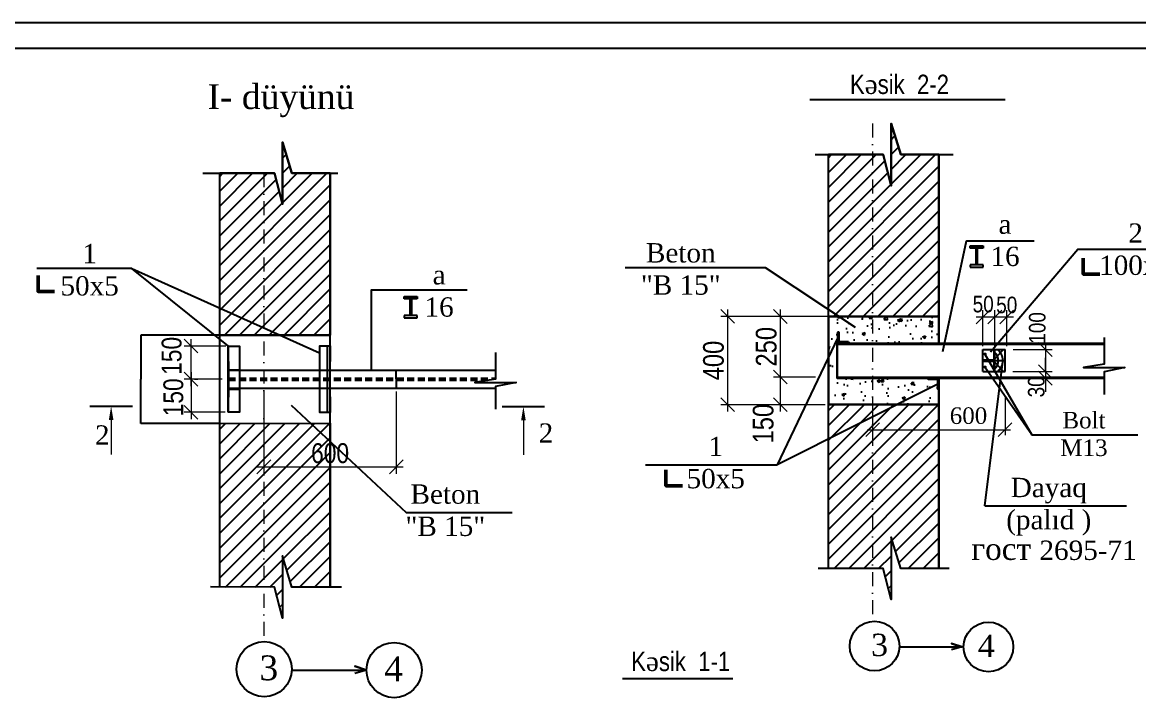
# Model space of a CAD drawing. Header units: millimetres. Extents: x -149347 to 251215, y -2929184 to -2541447.
# Drawn here: x 211590 to 231821, y -2593179 to -2580942 of the extents above; entities that cross this region are included whole.
import ezdxf

# ---------------------------------------------------------------- set-up
doc = ezdxf.new("R2010")
doc.units = ezdxf.units.MM
for name, pattern in [('DASHDOT', [25.4, 12.7, -6.35, 0, -6.35]), ('DASHEDX2', [38.1, 25.4, -12.7]), ('осевая', [50.8, 31.75, -6.35, 6.35, -6.35])]:
    doc.linetypes.add(name, pattern=pattern)
doc.layers.add('оси', color=65, linetype='осевая', lineweight=9)
doc.styles.add('RomanS', font='times.ttf', dxfattribs={"height": 300})
doc.styles.get("Standard").update_dxf_attribs({"font": 'times.ttf'})
doc.styles.add('style1', font='A3TI(LA).TTF', dxfattribs={"height": 400})
doc.styles.add('style6', font='ARIALN.TTF', dxfattribs={"height": 300})
doc.styles.add('Times New Roman', font='times.ttf')
doc.dimstyles.new('DIM_100', dxfattribs={"dimscale": 100, "dimtxt": 250, "dimasz": 2.5, "dimexe": 1.25, "dimexo": 0.625, "dimtad": 1, "dimdec": 0, "dimtxsty": 'style1', "dimblk": 'OBLIQUE', "dimcen": 2.5, "dimdle": 1.25, "dimclrd": 251, "dimclre": 251, "dimaunit": 1, "dimadec": 3, "dimazin": 0, "dimtfac": 1, "dimtdec": 0, "dimtmove": 1, "dimatfit": 3, "dimfxl": 1.25, "dimlwd": 5, "dimlwe": 5, "dimarcsym": 0})
doc.dimstyles.new('ISO-100', dxfattribs={"dimtxt": 300, "dimasz": 250, "dimexe": 100, "dimexo": 500, "dimgap": 100, "dimtad": 1, "dimdec": 0, "dimtxsty": 'Standard', "dimblk": 'OBLIQUE', "dimcen": 200, "dimdle": 100, "dimclrd": 250, "dimclre": 250, "dimclrt": 256, "dimadec": 0, "dimazin": 0, "dimtfac": 1, "dimtdec": 0, "dimtmove": 1, "dimatfit": 3, "dimldrblk": 'ARCHTICK', "dimfxl": 1.25, "dimlwd": 5, "dimlwe": 5, "dimarcsym": 0})
doc.dimstyles.get("Standard").update_dxf_attribs({"dimtxt": 0.18, "dimasz": 0.18, "dimexe": 0.18, "dimexo": 0.0625, "dimgap": 0.09, "dimtad": 0, "dimtih": 1, "dimtoh": 1, "dimdec": 4, "dimzin": 0, "dimdsep": 46, "dimtxsty": 'Standard', "dimcen": 0.09, "dimadec": 0, "dimazin": 0, "dimtfac": 1, "dimtdec": 4, "dimtofl": 0, "dimtmove": 0, "dimatfit": 3, "dimfxl": 1, "dimtolj": 1, "dimtzin": 0, "dimarcsym": 0})
pattern_1 = [(45, (163165.08, -3387569.86), (-134.70384, 134.70384), [])]
pattern_2 = [(45, (152134.26, -3387907.32), (-134.70384, 134.70384), [])]

# ---------------------------------------------------------------- blocks, each defined once
blk = doc.blocks.new('mekteb')
at = {"color": 0, "lineweight": 25}
blk.add_line((99643, -1821466), (139843, -1821466), dxfattribs=at)
at = {"color": 0, "lineweight": 25, "ltscale": 15}
blk.add_line((139343, -1821966), (101643, -1821966), dxfattribs=at)
blk = doc.blocks.new('_Oblique')
at = {"color": 0, "linetype": 'ByBlock', "lineweight": -2}
blk.add_line((-0.5, -0.5), (0.5, 0.5), dxfattribs=at)
blk = doc.blocks.new('*D1098')
at = {"color": 251, "linetype": 'ByBlock', "lineweight": 5, "ltscale": 50, "transparency": 16777216}
blk.add_line((224371, -2586145), (224371, -2587996), dxfattribs=at)
at = {"color": 251, "lineweight": 5, "ltscale": 50, "transparency": 16777216}
for p, q in [((226137, -2586270), (224246, -2586270)), ((226137, -2587871), (224246, -2587871))]:
    blk.add_line(p, q, dxfattribs=at)
at = {"layer": 'Defpoints', "color": 0, "lineweight": 15, "ltscale": 50, "transparency": 16777216}
for p in [(226199, -2586270), (224371, -2587871), (226199, -2587871)]:
    blk.add_point(p, dxfattribs=at)
at = {"color": 251, "lineweight": 5, "ltscale": 50, "transparency": 16777216, "xscale": 250, "yscale": 250, "zscale": 250}
for p, rotation in [((224371, -2586270), 90), ((224371, -2587871), 270)]:
    blk.add_blockref('_Oblique', p, dxfattribs=dict(at, rotation=rotation))
at = {"color": 0, "lineweight": 15, "ltscale": 50, "transparency": 16777216, "insert": (224117, -2587070), "char_height": 300, "attachment_point": 5, "rotation": 90, "style": 'style6'}
blk.add_mtext('{\\H1.25x;400}', dxfattribs=at)
blk = doc.blocks.new('*D1099')
at = {"color": 250, "lineweight": 5, "transparency": 16777216}
for p, q in [((226999, -2587732), (226999, -2588424)), ((229399, -2587732), (229399, -2588424)), ((226899, -2588324), (229499, -2588324))]:
    blk.add_line(p, q, dxfattribs=at)
at = {"layer": 'Defpoints', "color": 0, "lineweight": 15, "transparency": 16777216}
for p in [(226999, -2587232), (229399, -2587232), (229399, -2588324)]:
    blk.add_point(p, dxfattribs=at)
at = {"color": 250, "lineweight": 5, "transparency": 16777216, "xscale": 250, "yscale": 250, "zscale": 250, "rotation": 180}
blk.add_blockref('_Oblique', (226999, -2588324), dxfattribs=at)
at = {"color": 250, "lineweight": 5, "transparency": 16777216, "xscale": 250, "yscale": 250, "zscale": 250}
blk.add_blockref('_Oblique', (229399, -2588324), dxfattribs=at)
at = {"transparency": 16777216, "insert": (228737, -2588071), "char_height": 300, "attachment_point": 5}
blk.add_mtext('600', dxfattribs=at)
blk = doc.blocks.new('_ArchTick')
at = {"color": 0, "linetype": 'ByBlock', "const_width": 0.15}
blk.add_lwpolyline([(-0.5, -0.5), (0.5, 0.5)], dxfattribs=at)
blk = doc.blocks.new('*D1100')
at = {"color": 251, "linetype": 'ByBlock', "lineweight": 5, "ltscale": 50, "transparency": 16777216}
blk.add_line((225327, -2587996), (225327, -2587245), dxfattribs=at)
at = {"color": 251, "lineweight": 5, "ltscale": 50, "transparency": 16777216}
for p, q in [((225757, -2587370), (225202, -2587370)), ((226137, -2587871), (225202, -2587871))]:
    blk.add_line(p, q, dxfattribs=at)
at = {"layer": 'Defpoints', "color": 0, "lineweight": 15, "ltscale": 50, "transparency": 16777216}
for p in [(225327, -2587370), (225820, -2587370), (226199, -2587871)]:
    blk.add_point(p, dxfattribs=at)
at = {"color": 251, "lineweight": 5, "ltscale": 50, "transparency": 16777216, "xscale": 250, "yscale": 250, "zscale": 250}
for p, rotation in [((225327, -2587370), 90), ((225327, -2587871), 270)]:
    blk.add_blockref('_Oblique', p, dxfattribs=dict(at, rotation=rotation))
at = {"color": 0, "lineweight": 15, "ltscale": 50, "transparency": 16777216, "insert": (225018, -2588214), "char_height": 300, "attachment_point": 5, "rotation": 90, "style": 'style6'}
blk.add_mtext('{\\H1.25x;150}', dxfattribs=at)
blk = doc.blocks.new('*D1101')
at = {"color": 251, "linetype": 'ByBlock', "lineweight": 5, "ltscale": 50, "transparency": 16777216}
blk.add_line((225327, -2587495), (225327, -2586146), dxfattribs=at)
at = {"color": 251, "lineweight": 5, "ltscale": 50, "transparency": 16777216}
for p, q in [((226326, -2586271), (225202, -2586271)), ((225965, -2587370), (225202, -2587370))]:
    blk.add_line(p, q, dxfattribs=at)
at = {"layer": 'Defpoints', "color": 0, "lineweight": 15, "ltscale": 50, "transparency": 16777216}
for p in [(225327, -2586271), (226388, -2586271), (226028, -2587370)]:
    blk.add_point(p, dxfattribs=at)
at = {"color": 251, "lineweight": 5, "ltscale": 50, "transparency": 16777216, "xscale": 250, "yscale": 250, "zscale": 250}
for p, rotation in [((225327, -2586271), 90), ((225327, -2587370), 270)]:
    blk.add_blockref('_Oblique', p, dxfattribs=dict(at, rotation=rotation))
at = {"color": 0, "lineweight": 15, "ltscale": 50, "transparency": 16777216, "insert": (225073, -2586820), "char_height": 300, "attachment_point": 5, "rotation": 90, "style": 'style6'}
blk.add_mtext('{\\H1.25x;250}', dxfattribs=at)
blk = doc.blocks.new('*D1087')
at = {"color": 251, "linetype": 'ByBlock', "lineweight": 5, "ltscale": 50, "transparency": 16777216}
for p, q in [((230131, -2587270), (230131, -2587020)), ((230131, -2587270), (230131, -2587390)), ((230131, -2587390), (230131, -2587640))]:
    blk.add_line(p, q, dxfattribs=at)
at = {"color": 251, "lineweight": 5, "ltscale": 50, "transparency": 16777216}
for p, q in [((229662, -2587270), (230256, -2587270)), ((229664, -2587390), (230256, -2587390))]:
    blk.add_line(p, q, dxfattribs=at)
at = {"layer": 'Defpoints', "color": 0, "lineweight": 15, "ltscale": 50, "transparency": 16777216}
for p in [(229599, -2587270), (229601, -2587390), (230131, -2587390)]:
    blk.add_point(p, dxfattribs=at)
at = {"color": 251, "lineweight": 5, "ltscale": 50, "transparency": 16777216, "xscale": 250, "yscale": 250, "zscale": 250}
for p, rotation in [((230131, -2587270), 270), ((230131, -2587390), 90)]:
    blk.add_blockref('_Oblique', p, dxfattribs=dict(at, rotation=rotation))
at = {"color": 0, "lineweight": 15, "ltscale": 50, "transparency": 16777216, "insert": (229966, -2587547), "char_height": 300, "attachment_point": 5, "rotation": 90, "style": 'style6'}
blk.add_mtext('30', dxfattribs=at)
blk = doc.blocks.new('*D1088')
at = {"color": 251, "linetype": 'ByBlock', "lineweight": 5, "ltscale": 50, "transparency": 16777216}
blk.add_line((230131, -2586746), (230131, -2587395), dxfattribs=at)
at = {"color": 251, "lineweight": 5, "ltscale": 50, "transparency": 16777216}
for p, q in [((229546, -2586871), (230256, -2586871)), ((229540, -2587270), (230256, -2587270))]:
    blk.add_line(p, q, dxfattribs=at)
at = {"layer": 'Defpoints', "color": 0, "lineweight": 15, "ltscale": 50, "transparency": 16777216}
for p in [(229483, -2586871), (229477, -2587270), (230131, -2587270)]:
    blk.add_point(p, dxfattribs=at)
at = {"color": 251, "lineweight": 5, "ltscale": 50, "transparency": 16777216, "xscale": 250, "yscale": 250, "zscale": 250}
for p, rotation in [((230131, -2586871), 90), ((230131, -2587270), 270)]:
    blk.add_blockref('_Oblique', p, dxfattribs=dict(at, rotation=rotation))
at = {"color": 0, "lineweight": 15, "ltscale": 50, "transparency": 16777216, "insert": (229984, -2586479), "char_height": 300, "attachment_point": 5, "rotation": 90, "style": 'style6'}
blk.add_mtext('100', dxfattribs=at)
blk = doc.blocks.new('*D1089')
at = {"color": 251, "lineweight": 5, "ltscale": 50, "transparency": 16777216}
for p, q in [((228999, -2586808), (228999, -2586155)), ((229215, -2586808), (229215, -2586155))]:
    blk.add_line(p, q, dxfattribs=at)
at = {"color": 251, "linetype": 'ByBlock', "lineweight": 5, "ltscale": 50, "transparency": 16777216}
blk.add_line((228874, -2586280), (229340, -2586280), dxfattribs=at)
at = {"layer": 'Defpoints', "color": 0, "lineweight": 15, "ltscale": 50, "transparency": 16777216}
for p in [(229215, -2586280), (228999, -2586871), (229215, -2586871)]:
    blk.add_point(p, dxfattribs=at)
at = {"color": 251, "lineweight": 5, "ltscale": 50, "transparency": 16777216, "xscale": 250, "yscale": 250, "zscale": 250, "rotation": 180}
blk.add_blockref('_Oblique', (228999, -2586280), dxfattribs=at)
at = {"color": 251, "lineweight": 5, "ltscale": 50, "transparency": 16777216, "xscale": 250, "yscale": 250, "zscale": 250}
blk.add_blockref('_Oblique', (229215, -2586280), dxfattribs=at)
at = {"color": 0, "lineweight": 15, "ltscale": 50, "transparency": 16777216, "insert": (229003, -2586049), "char_height": 300, "attachment_point": 5, "style": 'style6'}
blk.add_mtext('50', dxfattribs=at)
blk = doc.blocks.new('*D1090')
at = {"color": 251, "lineweight": 5, "ltscale": 50, "transparency": 16777216}
for p, q in [((229215, -2586808), (229215, -2586155)), ((229430, -2586808), (229430, -2586155))]:
    blk.add_line(p, q, dxfattribs=at)
at = {"color": 251, "linetype": 'ByBlock', "lineweight": 5, "ltscale": 50, "transparency": 16777216}
blk.add_line((229090, -2586280), (229555, -2586280), dxfattribs=at)
at = {"layer": 'Defpoints', "color": 0, "lineweight": 15, "ltscale": 50, "transparency": 16777216}
for p in [(229430, -2586280), (229215, -2586871), (229430, -2586871)]:
    blk.add_point(p, dxfattribs=at)
at = {"color": 251, "lineweight": 5, "ltscale": 50, "transparency": 16777216, "xscale": 250, "yscale": 250, "zscale": 250, "rotation": 180}
blk.add_blockref('_Oblique', (229215, -2586280), dxfattribs=at)
at = {"color": 251, "lineweight": 5, "ltscale": 50, "transparency": 16777216, "xscale": 250, "yscale": 250, "zscale": 250}
blk.add_blockref('_Oblique', (229430, -2586280), dxfattribs=at)
at = {"color": 0, "lineweight": 15, "ltscale": 50, "transparency": 16777216, "insert": (229430, -2586065), "char_height": 300, "attachment_point": 5, "style": 'style6'}
blk.add_mtext('50', dxfattribs=at)
blk = doc.blocks.new('*D1094')
at = {"color": 251, "lineweight": 5, "ltscale": 50, "transparency": 16777216}
for p, q in [((215276, -2586808), (214523, -2586808)), ((215214, -2587408), (214523, -2587408))]:
    blk.add_line(p, q, dxfattribs=at)
at = {"color": 251, "linetype": 'ByBlock', "lineweight": 5, "ltscale": 50, "transparency": 16777216}
blk.add_line((214648, -2587533), (214648, -2586683), dxfattribs=at)
at = {"layer": 'Defpoints', "color": 0, "lineweight": 15, "ltscale": 50, "transparency": 16777216}
for p in [(214648, -2586808), (215338, -2586808), (215277, -2587408)]:
    blk.add_point(p, dxfattribs=at)
at = {"color": 251, "lineweight": 5, "ltscale": 50, "transparency": 16777216, "xscale": 250, "yscale": 250, "zscale": 250}
for p, rotation in [((214648, -2586808), 90), ((214648, -2587408), 270)]:
    blk.add_blockref('_Oblique', p, dxfattribs=dict(at, rotation=rotation))
at = {"color": 0, "lineweight": 15, "ltscale": 50, "transparency": 16777216, "insert": (214298, -2586985), "char_height": 300, "attachment_point": 5, "rotation": 90, "style": 'style6'}
blk.add_mtext('{\\H1.2x;150}', dxfattribs=at)
blk = doc.blocks.new('*D1095')
at = {"color": 251, "linetype": 'ByBlock', "lineweight": 5, "ltscale": 50, "transparency": 16777216}
blk.add_line((214648, -2587283), (214648, -2588133), dxfattribs=at)
at = {"color": 251, "lineweight": 5, "ltscale": 50, "transparency": 16777216}
for p, q in [((214711, -2587408), (214773, -2587408)), ((215266, -2588008), (214523, -2588008))]:
    blk.add_line(p, q, dxfattribs=at)
at = {"layer": 'Defpoints', "color": 0, "lineweight": 15, "ltscale": 50, "transparency": 16777216}
for p in [(214648, -2587408), (214648, -2588008), (215328, -2588008)]:
    blk.add_point(p, dxfattribs=at)
at = {"color": 251, "lineweight": 5, "ltscale": 50, "transparency": 16777216, "xscale": 250, "yscale": 250, "zscale": 250}
for p, rotation in [((214648, -2587408), 90), ((214648, -2588008), 270)]:
    blk.add_blockref('_Oblique', p, dxfattribs=dict(at, rotation=rotation))
at = {"color": 0, "lineweight": 15, "ltscale": 50, "transparency": 16777216, "insert": (214329, -2587737), "char_height": 300, "attachment_point": 5, "rotation": 90, "style": 'style6'}
blk.add_mtext('{\\H1.2x;150}', dxfattribs=at)
blk = doc.blocks.new('*D1096')
at = {"color": 0, "lineweight": -2, "transparency": 16777216}
for p, q in [((215168, -2586608), (213737, -2586608)), ((213737, -2586608), (213737, -2587408)), ((213737, -2588208), (213737, -2587408)), ((215168, -2588208), (213737, -2588208))]:
    blk.add_line(p, q, dxfattribs=at)
at = {"color": 0, "lineweight": 15, "transparency": 16777216}
for points in [[(213737, -2586608), (213737, -2586608), (213737, -2586608)], [(213737, -2588208), (213737, -2588208), (213737, -2588208)]]:
    blk.add_solid(points, dxfattribs=at)
at = {"layer": 'Defpoints', "color": 0, "lineweight": 15, "transparency": 16777216}
for p in [(215168, -2586608), (213737, -2588208), (215168, -2588208)]:
    blk.add_point(p, dxfattribs=at)
at = {"color": 0, "transparency": 16777216, "insert": (213737, -2587408), "char_height": 0.18, "attachment_point": 5}
blk.add_mtext('\\A1;{\\H1.25x;400}', dxfattribs=at)
blk = doc.blocks.new('*D1097')
at = {"color": 251, "lineweight": 5, "ltscale": 50, "transparency": 16777216}
for p, q in [((215968, -2587632), (215968, -2589122)), ((218368, -2587632), (218368, -2589122))]:
    blk.add_line(p, q, dxfattribs=at)
at = {"color": 251, "linetype": 'ByBlock', "lineweight": 5, "ltscale": 50, "transparency": 16777216}
blk.add_line((215843, -2588997), (218493, -2588997), dxfattribs=at)
at = {"layer": 'Defpoints', "color": 0, "lineweight": 15, "ltscale": 50, "transparency": 16777216}
for p in [(215968, -2587570), (218368, -2587570), (218368, -2588997)]:
    blk.add_point(p, dxfattribs=at)
at = {"color": 251, "lineweight": 5, "ltscale": 50, "transparency": 16777216, "xscale": 250, "yscale": 250, "zscale": 250, "rotation": 180}
blk.add_blockref('_Oblique', (215968, -2588997), dxfattribs=at)
at = {"color": 251, "lineweight": 5, "ltscale": 50, "transparency": 16777216, "xscale": 250, "yscale": 250, "zscale": 250}
blk.add_blockref('_Oblique', (218368, -2588997), dxfattribs=at)
at = {"color": 0, "lineweight": 15, "ltscale": 50, "transparency": 16777216, "insert": (217168, -2588751), "char_height": 300, "attachment_point": 5, "style": 'style6'}
blk.add_mtext('{\\H1.2x;600}', dxfattribs=at)

msp = doc.modelspace()

# ---------------------------------------------------------------- hatches: boundary and pattern name
h = msp.add_hatch()
h.set_pattern_fill('ANSI31', color=0, scale=60, style=0)
h.set_pattern_definition(pattern_1)
h.paths.add_polyline_path([(226199.2412, -2583337.41689), (227189.1434, -2583339.74552), (227334.15568, -2583902.03819), (227334.15568, -2582772.7956), (227508.02789, -2583339.74552), (228199.2412, -2583339.74552), (228199.2412, -2586273.00873), (226199.2412, -2586270.25962)])
h = msp.add_hatch()
h.set_pattern_fill('ANSI31', color=0, scale=60, style=0)
h.set_pattern_definition(pattern_2)
h.paths.add_polyline_path([(215168.42365, -2583674.88013), (216158.32586, -2583677.20877), (216303.33813, -2584239.50143), (216303.33813, -2583110.25884), (216477.21034, -2583677.20877), (217168.42365, -2583677.20877), (217168.42365, -2586610.47197), (215168.42365, -2586607.72286)])
h = msp.add_hatch()
h.set_pattern_fill('AR-CONC', color=0, scale=3, style=0)
h.set_pattern_definition([(50, (139884.38, -3394117.5), (546.554, -47.81726), [57.15, -628.65]), (355, (139884.4, -3394117.5), (-105.72848, 573.16993), [45.72, -502.92]), (100.451, (139929.9, -3394121.5), (440.8275, 525.35006), [48.57, -534.27]), (46.1842, (139884.4, -3393965.1), (813.2371, -126.127), [85.725, -942.975]), (96.6356, (139952.14, -3393975.6), (712.2127, 742.2767), [72.855, -801.405]), (351.184, (139884.4, -3393965.1), (712.2138, 742.27535), [68.58, -754.38]), (21, (139960.58, -3394003.2), (454.84464, -306.79656), [57.15, -628.65]), (326, (139960.6, -3394003.2), (185.4061, 552.5639), [45.72, -502.92]), (71.4514, (139998.5, -3394028.76), (640.24947, 245.76857), [48.57, -534.27]), (37.5, (139884.38, -3394117.5), (9.26581, 253.665117), [0, -496.824, 0, -510.54, 0, -504.825]), (7.5, (139884.38, -3394117.5), (200.45899, 300.54172), [0, -291.084, 0, -485.394, 0, -192.405]), (327.5, (139714.45, -3394117.5), (406.771786, -17.18623), [0, -190.5, 0, -594.36, 0, -788.67]), (317.5, (139638.25, -3394117.5), (444.38754, 76.27947), [0, -247.65, 0, -394.716, 0, -560.07])])
edge = h.paths.add_edge_path()
edge.add_line((228199.2412, -2586752.93971), (228199.2412, -2586273.00873))
edge.add_line((228199.2412, -2586273.00873), (226199.2412, -2586270.25962))
edge.add_line((226199.2412, -2586270.25962), (226199.2412, -2587867.95036))
edge.add_line((226199.2412, -2587867.95036), (228199.2412, -2587867.95036))
edge.add_line((228199.2412, -2587867.95036), (228199.2412, -2587390.47955))
edge.add_line((228199.2412, -2587390.47955), (226359.24119, -2587390.47955))
edge.add_line((226359.24119, -2587390.47955), (226359.24119, -2586752.93971))
edge.add_line((226359.24119, -2586752.93971), (228199.2412, -2586752.93971))
edge.add_line((228199.2412, -2586752.93971), (228199.2412, -2586273.00873))
h = msp.add_hatch()
h.set_pattern_fill('ANSI31', color=0, scale=60, style=0)
h.set_pattern_definition(pattern_1)
edge = h.paths.add_edge_path()
edge.add_line((226199.2412, -2587870.69948), (228199.2412, -2587867.95036))
edge.add_line((228199.2412, -2587867.95036), (228199.2412, -2590838.38373))
edge.add_line((228199.2412, -2590838.38373), (227508.02789, -2590838.38373))
edge.add_line((227508.02789, -2590838.38373), (227334.15568, -2590271.4338))
edge.add_line((227334.15568, -2590271.4338), (227334.15568, -2591400.6764))
edge.add_line((227334.15568, -2591400.6764), (227189.1434, -2590838.38373))
edge.add_line((227189.1434, -2590838.38373), (226199.2412, -2590836.0551))
edge.add_line((226199.2412, -2590836.0551), (226199.2412, -2587870.69948))
edge.add_line((226199.2412, -2587870.69948), (228199.2412, -2587867.95036))
h = msp.add_hatch()
h.set_pattern_fill('ANSI31', color=0, scale=60, style=0)
h.set_pattern_definition(pattern_2)
edge = h.paths.add_edge_path()
edge.add_line((215168.42365, -2588208.16272), (217168.42365, -2588205.4136))
edge.add_line((217168.42365, -2588205.4136), (217168.42365, -2591175.84697))
edge.add_line((217168.42365, -2591175.84697), (216477.21034, -2591175.84697))
edge.add_line((216477.21034, -2591175.84697), (216303.33813, -2590608.89705))
edge.add_line((216303.33813, -2590608.89705), (216303.33813, -2591738.13964))
edge.add_line((216303.33813, -2591738.13964), (216158.32586, -2591175.84697))
edge.add_line((216158.32586, -2591175.84697), (215168.42365, -2591173.51834))
edge.add_line((215168.42365, -2591173.51834), (215168.42365, -2588208.16272))
edge.add_line((215168.42365, -2588208.16272), (217168.42365, -2588205.4136))

# ---------------------------------------------------------------- linework, layer by layer
at = {"color": 0}
for p, q in [((227334.15568, -2583902.03819), (227334.15568, -2582772.7956)), ((227334.15568, -2582772.7956), (227508.02789, -2583339.74552)), ((216303.33813, -2584239.50143), (216303.33813, -2583110.25884)), ((216303.33813, -2583110.25884), (216477.21034, -2583677.20877)), ((225957.47968, -2583337.41689), (227189.1434, -2583339.74552)), ((226199.2412, -2586270.25962), (226199.2412, -2583337.41689)), ((227189.1434, -2583339.74552), (227334.15568, -2583902.03819)), ((227508.02789, -2583339.74552), (228461.57908, -2583339.74552)), ((228199.2412, -2583339.74552), (228199.2412, -2586273.00873)), ((214858.50698, -2583674.88013), (216158.32586, -2583677.20877)), ((215168.42365, -2586607.72286), (215168.42365, -2583674.88013)), ((216158.32586, -2583677.20877), (216303.33813, -2584239.50143)), ((216477.21034, -2583677.20877), (217305.29062, -2583677.20877)), ((217168.42365, -2583677.20877), (217168.42365, -2586610.47197)), ((228767.23079, -2584994.10693), (229000.35495, -2584994.10693)), ((228767.23079, -2585035.44325), (228767.23079, -2584994.10693)), ((229000.35495, -2585035.44325), (228767.23079, -2585035.44325)), ((228866.79757, -2585035.44325), (228866.79757, -2585338.05284)), ((228896.94017, -2585035.44325), (228896.94017, -2585338.05284)), ((229000.35495, -2584994.10693), (229000.35495, -2585035.44325)), ((213577.45528, -2585404.04044), (211852.98497, -2585404.04044)), ((215328.42364, -2586807.94279), (213577.45528, -2585404.04044)), ((213577.45528, -2585404.04044), (216973.67346, -2586932.16013)), ((225056.54071, -2585389.43889), (222515.68815, -2585389.43889)), ((226690.51113, -2586470.47955), (225056.54071, -2585389.43889)), ((229000.35495, -2585338.05284), (228767.23079, -2585338.05284)), ((228767.23079, -2585338.05284), (228767.23079, -2585379.38915)), ((228767.23079, -2585379.38915), (229000.35495, -2585379.38915)), ((229000.35495, -2585379.38915), (229000.35495, -2585338.05284)), ((218511.37684, -2585911.27232), (218744.501, -2585911.27232)), ((218511.37684, -2585952.60864), (218511.37684, -2585911.27232)), ((218744.501, -2585952.60864), (218511.37684, -2585952.60864)), ((218610.94363, -2585952.60864), (218610.94363, -2586255.21823)), ((218641.08623, -2585952.60864), (218641.08623, -2586255.21823)), ((218744.501, -2585911.27232), (218744.501, -2585952.60864)), ((218744.501, -2586255.21823), (218511.37684, -2586255.21823)), ((218511.37684, -2586255.21823), (218511.37684, -2586296.55454)), ((218744.501, -2586296.55454), (218744.501, -2586255.21823)), ((218511.37684, -2586296.55454), (218744.501, -2586296.55454)), ((226199.2412, -2586270.25962), (228199.2412, -2586273.00873)), ((228199.2412, -2586273.00873), (226199.2412, -2586270.25962)), ((226199.2412, -2586270.25962), (228199.2412, -2586273.00873)), ((226199.2412, -2587867.95036), (226199.2412, -2586270.25962)), ((228199.2412, -2586270.25962), (228199.2412, -2586772.93971)), ((215168.42365, -2586607.72286), (217168.42365, -2586610.47197)), ((217168.42365, -2586610.47197), (215168.42365, -2586607.72286)), ((226369.75609, -2586653.18983), (225269.69368, -2588959.58527)), ((215315.42386, -2586807.94279), (215315.42386, -2588007.94279)), ((226359.24119, -2586752.93971), (226359.24119, -2587390.47955)), ((226359.24119, -2586752.93971), (231198.36285, -2586752.93971)), ((226359.24119, -2586753.43994), (226359.24119, -2587393.43994)), ((226359.24119, -2586772.93971), (231198.36285, -2586772.93971)), ((226369.75609, -2586752.93971), (226569.75609, -2586752.93971)), ((228999.2412, -2586870.66532), (229399.2412, -2586870.66532)), ((228999.2412, -2587270.47955), (228999.2412, -2586870.66532)), ((228999.2412, -2587064.5578), (229199.2412, -2587064.5578)), ((229005.63033, -2587064.5578), (229005.63033, -2587044.18989)), ((229012.93439, -2587064.5578), (229012.93439, -2587044.18989)), ((229020.50567, -2587064.5578), (229020.50567, -2587044.18989)), ((229028.16602, -2587064.5578), (229028.16602, -2587044.18989)), ((229034.13397, -2586953.22402), (229885.32396, -2588416.85839)), ((229035.20286, -2587064.5578), (229035.20286, -2587044.18989)), ((229035.20286, -2587064.5578), (229035.20286, -2587044.18989)), ((229042.77414, -2587064.5578), (229042.77414, -2587044.18989)), ((229050.43449, -2587064.5578), (229050.43449, -2587044.18989)), ((229057.47133, -2587064.5578), (229057.47133, -2587044.18989)), ((229057.47133, -2587064.5578), (229057.47133, -2587044.18989)), ((229065.04261, -2587064.5578), (229065.04261, -2587044.18989)), ((229065.04261, -2587064.5578), (229065.04261, -2587044.18989)), ((229072.61389, -2587064.5578), (229072.61389, -2587044.18989)), ((229072.70296, -2587064.5578), (229072.70296, -2587044.18989)), ((229079.7398, -2587064.5578), (229079.7398, -2587044.18989)), ((229079.7398, -2587064.5578), (229079.7398, -2587044.18989)), ((229080.27424, -2587064.5578), (229080.27424, -2587044.18989)), ((229087.31108, -2587064.5578), (229087.31108, -2587044.18989)), ((229087.31108, -2587064.5578), (229087.31108, -2587044.18989)), ((229094.97143, -2587064.5578), (229094.97143, -2587044.18989)), ((229102.00827, -2587064.5578), (229102.00827, -2587044.18989)), ((229102.00827, -2587064.5578), (229102.00827, -2587044.18989)), ((229109.57955, -2587064.5578), (229109.57955, -2587044.18989)), ((229117.2399, -2587064.5578), (229117.2399, -2587044.18989)), ((229124.27674, -2587064.5578), (229124.27674, -2587044.18989)), ((229124.27674, -2587064.5578), (229124.27674, -2587044.18989)), ((229131.84802, -2587064.5578), (229131.84802, -2587044.18989)), ((229139.50837, -2587064.5578), (229139.50837, -2587044.18989)), ((229146.54521, -2587064.5578), (229146.54521, -2587044.18989)), ((229146.54521, -2587064.5578), (229146.54521, -2587044.18989)), ((229154.11649, -2587064.5578), (229154.11649, -2587044.18989)), ((229154.11649, -2587064.5578), (229154.11649, -2587044.18989)), ((229161.68777, -2587064.5578), (229161.68777, -2587044.18989)), ((229161.77684, -2587064.5578), (229161.77684, -2587044.18989)), ((229161.77684, -2587064.5578), (229161.77684, -2587044.18989)), ((229168.81368, -2587064.5578), (229168.81368, -2587044.18989)), ((229169.34812, -2587064.5578), (229169.34812, -2587044.18989)), ((229169.34812, -2587064.5578), (229169.34812, -2587044.18989)), ((229176.38496, -2587064.5578), (229176.38496, -2587044.18989)), ((229177.00847, -2587064.5578), (229177.00847, -2587044.18989)), ((229184.04531, -2587064.5578), (229184.04531, -2587044.18989)), ((229184.04531, -2587064.5578), (229184.04531, -2587044.18989)), ((229191.08215, -2587064.5578), (229191.08215, -2587044.18989)), ((229191.70566, -2587064.5578), (229191.70566, -2587044.18989)), ((229192.38251, -2587070.57244), (229399.2412, -2587070.57244)), ((229198.7425, -2587064.5578), (229198.7425, -2587044.18989)), ((229199.2412, -2587270.47955), (229199.2412, -2586870.66532)), ((229214.86487, -2587270.47955), (229214.86487, -2586870.66532)), ((229214.86487, -2587041.99892), (229368.60639, -2586870.66532)), ((229399.2412, -2587270.47955), (229399.2412, -2586870.66532)), ((215315.42386, -2587087.94279), (215315.42386, -2587727.94279)), ((215328.42364, -2587087.94279), (215328.42364, -2587080.1512)), ((215328.42364, -2587087.94279), (215328.42364, -2587727.94279)), ((215328.42364, -2587090.90318), (215328.42364, -2587730.90318)), ((215328.42364, -2587235.7507), (215528.42364, -2587235.7507)), ((215328.42364, -2587245.94279), (220167.5453, -2587245.94279)), ((218368.42365, -2587569.94279), (218367.34681, -2587245.94279)), ((228999.2412, -2587076.28355), (229199.2412, -2587076.28355)), ((228999.2412, -2587270.47955), (229399.2412, -2587270.47955)), ((229005.45218, -2587096.65147), (229005.45218, -2587076.28355)), ((229012.75624, -2587096.65147), (229012.75624, -2587076.28355)), ((229020.32752, -2587096.65147), (229020.32752, -2587076.28355)), ((229027.98787, -2587096.65147), (229027.98787, -2587076.28355)), ((229033.41934, -2589703.88776), (229350.52728, -2587137.17874)), ((229885.32396, -2588416.85839), (229034.13397, -2587187.92085)), ((229035.02471, -2587096.65147), (229035.02471, -2587076.28355)), ((229035.02471, -2587096.65147), (229035.02471, -2587076.28355)), ((229042.59599, -2587096.65147), (229042.59599, -2587076.28355)), ((229050.25634, -2587096.65147), (229050.25634, -2587076.28355)), ((229057.29318, -2587096.65147), (229057.29318, -2587076.28355)), ((229057.29318, -2587096.65147), (229057.29318, -2587076.28355)), ((229064.86446, -2587096.65147), (229064.86446, -2587076.28355)), ((229064.86446, -2587096.65147), (229064.86446, -2587076.28355)), ((229072.43574, -2587096.65147), (229072.43574, -2587076.28355)), ((229072.52481, -2587096.65147), (229072.52481, -2587076.28355)), ((229079.56165, -2587096.65147), (229079.56165, -2587076.28355)), ((229079.56165, -2587096.65147), (229079.56165, -2587076.28355)), ((229080.09609, -2587096.65147), (229080.09609, -2587076.28355)), ((229087.13293, -2587096.65147), (229087.13293, -2587076.28355)), ((229087.13293, -2587096.65147), (229087.13293, -2587076.28355)), ((229094.79328, -2587096.65147), (229094.79328, -2587076.28355)), ((229101.83012, -2587096.65147), (229101.83012, -2587076.28355)), ((229101.83012, -2587096.65147), (229101.83012, -2587076.28355)), ((229109.4014, -2587096.65147), (229109.4014, -2587076.28355)), ((229117.06175, -2587096.65147), (229117.06175, -2587076.28355)), ((229124.09859, -2587096.65147), (229124.09859, -2587076.28355)), ((229124.09859, -2587096.65147), (229124.09859, -2587076.28355)), ((229131.66987, -2587096.65147), (229131.66987, -2587076.28355)), ((229139.33022, -2587096.65147), (229139.33022, -2587076.28355)), ((229146.36706, -2587096.65147), (229146.36706, -2587076.28355)), ((229146.36706, -2587096.65147), (229146.36706, -2587076.28355)), ((229153.93834, -2587096.65147), (229153.93834, -2587076.28355)), ((229153.93834, -2587096.65147), (229153.93834, -2587076.28355)), ((229161.50962, -2587096.65147), (229161.50962, -2587076.28355)), ((229161.59869, -2587096.65147), (229161.59869, -2587076.28355)), ((229161.59869, -2587096.65147), (229161.59869, -2587076.28355)), ((229168.63553, -2587096.65147), (229168.63553, -2587076.28355)), ((229169.16997, -2587096.65147), (229169.16997, -2587076.28355)), ((229169.16997, -2587096.65147), (229169.16997, -2587076.28355)), ((229176.20681, -2587096.65147), (229176.20681, -2587076.28355)), ((229176.83033, -2587096.65147), (229176.83033, -2587076.28355)), ((229183.86716, -2587096.65147), (229183.86716, -2587076.28355)), ((229183.86716, -2587096.65147), (229183.86716, -2587076.28355)), ((229183.86716, -2587096.65147), (229183.86716, -2587076.28355)), ((229190.904, -2587096.65147), (229190.904, -2587076.28355)), ((229191.52752, -2587096.65147), (229191.52752, -2587076.28355)), ((229198.56435, -2587096.65147), (229198.56435, -2587076.28355)), ((229214.86487, -2587099.14596), (229368.60639, -2587270.47955)), ((226359.24119, -2587370.47955), (231198.36285, -2587370.47955)), ((226359.24119, -2587390.47955), (231198.36285, -2587390.47955)), ((228199.2412, -2587370.47955), (228199.2412, -2587867.95036)), ((215328.42364, -2587569.94279), (220167.5453, -2587569.94279)), ((215328.42364, -2587586.59005), (215528.42364, -2587586.59005)), ((228179.2412, -2587499.70817), (225269.69368, -2588959.58527)), ((226199.2412, -2587870.69948), (228199.2412, -2587867.95036)), ((226199.2412, -2587870.69948), (228199.2412, -2587867.95036)), ((226199.2412, -2587870.69948), (228199.2412, -2587867.95036)), ((228199.2412, -2587867.95036), (226199.2412, -2587867.95036)), ((226199.2412, -2590836.0551), (226199.2412, -2587870.69948)), ((228199.2412, -2587867.95036), (228199.2412, -2590838.38373)), ((212815.91361, -2587898.31651), (213583.92485, -2587898.31651)), ((216459.57785, -2587880.99161), (218547.36048, -2589823.34232)), ((220286.89617, -2587902.98246), (221054.90741, -2587902.98246)), ((215168.42365, -2588208.16272), (217168.42365, -2588205.4136)), ((215168.42365, -2588208.16272), (217168.42365, -2588205.4136)), ((215168.42365, -2588208.16272), (217168.42365, -2588205.4136)), ((215168.42365, -2591173.51834), (215168.42365, -2588208.16272)), ((217168.42365, -2588205.4136), (217168.42365, -2591175.84697)), ((229885.32396, -2588416.85839), (231802.99551, -2588416.85839)), ((222886.22158, -2588959.58527), (225269.69368, -2588959.58527)), ((218547.36048, -2589823.34232), (220465.03203, -2589823.34232)), ((229033.41934, -2589703.88776), (231598.66283, -2589703.88776)), ((227508.02789, -2590838.38373), (227334.15568, -2590271.4338)), ((227334.15568, -2590271.4338), (227334.15568, -2591400.6764)), ((216477.21034, -2591175.84697), (216303.33813, -2590608.89705)), ((216303.33813, -2590608.89705), (216303.33813, -2591738.13964)), ((227189.1434, -2590838.38373), (226015.52498, -2590836.0551)), ((227334.15568, -2591400.6764), (227189.1434, -2590838.38373)), ((228384.4391, -2590838.38373), (227508.02789, -2590838.38373)), ((216158.32586, -2591175.84697), (215001.46335, -2591173.51834)), ((216303.33813, -2591738.13964), (216158.32586, -2591175.84697)), ((217373.04185, -2591175.84697), (216477.21034, -2591175.84697))]:
    msp.add_line(p, q, dxfattribs=at)
at = {"color": 0, "ltscale": 15}
for p, q in [((226199.2412, -2590836.0551), (226199.2412, -2583337.41689)), ((228199.2412, -2586772.93971), (228199.2412, -2583339.74552)), ((215168.42365, -2591173.51834), (215168.42365, -2583674.88013)), ((217168.42365, -2591175.84697), (217168.42365, -2583677.20877)), ((228199.2412, -2590838.38373), (228199.2412, -2587370.47955))]:
    msp.add_line(p, q, dxfattribs=at)
at = {"color": 0, "lineweight": 30}
for p, q in [((226369.75609, -2586752.93971), (226369.75609, -2586553.43994)), ((226389.75609, -2586722.64463), (226389.75609, -2586564.77754)), ((226369.75609, -2586752.93971), (226569.75609, -2586752.93971)), ((226402.89157, -2586732.93971), (226560.64141, -2586732.93971)), ((228199.2412, -2587390.47955), (227999.2412, -2587390.47955)), ((228166.10571, -2587410.47955), (228008.35587, -2587410.47955)), ((228179.2412, -2587420.77462), (228179.2412, -2587578.64171)), ((228199.2412, -2587390.47955), (228199.2412, -2587589.97931))]:
    msp.add_line(p, q, dxfattribs=at)
at = {"color": 0, "ltscale": 5}
msp.add_line((217116.32065, -2586807.94279), (217116.32065, -2588007.94279), dxfattribs=at)
at = {"color": 0, "lineweight": 50}
for p, q in [((229189.92419, -2586953.22402), (229226.26633, -2586953.22402)), ((229189.92419, -2587187.92085), (229226.26633, -2587187.92085))]:
    msp.add_line(p, q, dxfattribs=at)
at = {"color": 0, "linetype": 'DASHEDX2', "ltscale": 5}
for p, q in [((215328.42364, -2587392.32397), (220167.5453, -2587392.32397)), ((215328.42364, -2587423.20043), (220054.30711, -2587423.20043))]:
    msp.add_line(p, q, dxfattribs=at)
at = {"color": 231, "lineweight": 15, "ltscale": 50}
for p, q in [((213199.91923, -2588148.31651), (213199.91923, -2588775.01787)), ((220670.90179, -2588152.98246), (220670.90179, -2588779.68383))]:
    msp.add_line(p, q, dxfattribs=at)
at = {"color": 0}
for points in [[(225860.80028, -2582337.9603), (229402.8231, -2582337.9603)], [(228199.2412, -2583339.74552), (227508.02789, -2583339.74552), (227334.15568, -2582772.7956), (227334.15568, -2583902.03819), (227189.1434, -2583339.74552), (226199.2412, -2583337.41689)], [(217168.42365, -2583677.20877), (216477.21034, -2583677.20877), (216303.33813, -2583110.25884), (216303.33813, -2584239.50143), (216158.32586, -2583677.20877), (215168.42365, -2583674.88013)], [(228274.56242, -2586908.47955), (228700.11621, -2584902.54002), (229927.46437, -2584902.54002)], [(229137.15386, -2586913.62425), (230718.16705, -2585051.12466), (232590.86623, -2585051.12466)], [(217917.00466, -2587245.94279), (217917.00466, -2585787.47841), (219650.77891, -2585787.47841)], [(228199.2412, -2586752.93971), (228199.2412, -2586273.00873), (226199.2412, -2586270.25962), (226199.2412, -2587867.95036), (228199.2412, -2587867.95036), (228199.2412, -2587390.47955), (226359.24119, -2587390.47955), (226359.24119, -2586752.93971), (228199.2412, -2586752.93971), (228199.2412, -2586273.00873)], [(231198.36285, -2586654.16772), (231198.36285, -2587136.34359), (230821.40219, -2587197.0416), (231567.8413, -2587197.0416), (231198.36285, -2587273.80672), (231198.36285, -2587685.06006)], [(215328.42364, -2587087.94279), (215328.42364, -2586807.94279), (215528.42364, -2586807.94279), (215528.42364, -2588007.94279), (215328.42364, -2588007.94279), (215328.42364, -2587727.94279)], [(217173.67346, -2587086.85853), (217173.67346, -2586806.85853), (216973.67346, -2586806.85853), (216973.67346, -2588006.85853), (217173.67346, -2588006.85853), (217173.67346, -2587726.85853)], [(220167.5453, -2586922.791), (220167.5453, -2587404.96687), (219790.58464, -2587465.66488), (220537.02375, -2587465.66488), (220167.5453, -2587542.43001), (220167.5453, -2587953.68334)], [(228199.2412, -2590838.38373), (227508.02789, -2590838.38373), (227334.15568, -2590271.4338), (227334.15568, -2591400.6764), (227189.1434, -2590838.38373), (226199.2412, -2590836.0551)], [(217168.42365, -2591175.84697), (216477.21034, -2591175.84697), (216303.33813, -2590608.89705), (216303.33813, -2591738.13964), (216158.32586, -2591175.84697), (215168.42365, -2591173.51834)], [(227484.02719, -2592260.04335), (228617.40321, -2592260.04335), (228426.12596, -2592195.09471), (228617.40321, -2592260.04335), (228426.12596, -2592314.06442)], [(216472.75741, -2592678.86948), (217827.32882, -2592678.86948), (217614.79855, -2592606.70432), (217827.32882, -2592678.86948), (217614.79855, -2592738.89289)], [(224466.50306, -2592836.66837), (222467.46218, -2592836.66837)]]:
    msp.add_lwpolyline(points, dxfattribs=at)
at = {"color": 0, "lineweight": 50}
for points in [[(230815.59304, -2585214.54726), (230815.59304, -2585503.06566), (231116.8409, -2585503.06566)], [(211875.0753, -2585529.61552), (211875.0753, -2585818.13392), (212176.32316, -2585818.13392)], [(223252.08124, -2589049.82081), (223252.08124, -2589338.3392), (223553.3291, -2589338.3392)]]:
    msp.add_lwpolyline(points, dxfattribs=at)
at = {"color": 0}
for centre, radius in [((229034.13397, -2586953.22402), 12.13149), ((229034.13397, -2587187.92085), 12.13149), ((227034.32993, -2592243.5396), 450), ((229098.32899, -2592260.04335), 450), ((215973.04916, -2592661.79142), 500), ((218327.32882, -2592678.86948), 500)]:
    msp.add_circle(centre, radius, dxfattribs=at)
at = {"color": 0, "lineweight": 30}
for centre, radius, start, end in [((226375.71584, -2586566.23592), 14.11579, 354.06986245, 114.973815625), ((226402.19455, -2586720.52054), 12.43871, 179.637661092, 273.212340091), ((226550.95481, -2586749.43115), 19.12585, 349.429477573, 59.571240389), ((228018.04248, -2587393.9881), 19.12585, 169.429477573, 239.571240389), ((228166.80274, -2587422.89871), 12.43871, 359.637661092, 93.212340091), ((228193.28145, -2587577.18333), 14.11579, 174.06986245, 294.973815625)]:
    msp.add_arc(centre, radius, start, end, dxfattribs=at)
at = {"color": 0}
for centre, radius, start, end in [((229072.91663, -2587073.03767), 204.49297, 313.959307967, 46.040692033), ((229107.18835, -2587071.08602), 252.15488, 307.743581248, 52.639361981)]:
    msp.add_arc(centre, radius, start, end, dxfattribs=at)
at = {"color": 231, "lineweight": 15, "ltscale": 50}
for points in [[(213158.25256, -2588148.31651), (213241.5859, -2588148.31651), (213199.91923, -2587898.31651)], [(220629.23512, -2588152.98246), (220712.56846, -2588152.98246), (220670.90179, -2587902.98246)]]:
    msp.add_solid(points, dxfattribs=at)
at = {"layer": 'оси', "color": 0, "linetype": 'DASHDOT', "ltscale": 20}
for p, q in [((226999.2412, -2582772.2365), (226999.2412, -2591793.55886)), ((215968.42365, -2583676.76204), (215968.42365, -2592161.81281))]:
    msp.add_line(p, q, dxfattribs=at)

# ---------------------------------------------------------------- block references
at = {"lineweight": 15, "xscale": 0.9430204144289575, "yscale": 0.9430204144289575, "zscale": 0.9430204144289575}
msp.add_blockref('mekteb', (103291.31865, -863262.44434), dxfattribs=at)

# ---------------------------------------------------------------- texts
at = {"color": 0, "attachment_point": 1}
for s, insert, char_height, width, style in [('{\\fArial Narrow|b0|i0|c238|p34;K\\fTimes New Roman|b0|i0|c238|p18;ə\\fArial Narrow|b0|i0|c238|p34;sik  2-2}', (226588.86901, -2581890.20243), 350, 5398.6031329, 'style6'), ('{\\fTimes New Roman|b0|i0|c238|p18;I- düyünü}', (214946.25304, -2582063.47719), 450, 5398.6031329, 'RomanS'), ('гост{\\fTimes New Roman|b0|i0|c238|p18; \\H0.875x;2695-71}', (228789.76681, -2590282.7088), 400, 7178.1701197, 'Times New Roman'), ('{\\fArial Narrow|b0|i0|c238|p34;K\\fTimes New Roman|b0|i0|c238|p18;ə\\fArial Narrow|b0|i0|c238|p34;sik  1-1}', (222623.99573, -2592346.79546), 350, 5398.6031329, 'style6')]:
    msp.add_mtext(s, dxfattribs=dict(at, insert=insert, char_height=char_height, width=width, style=style))
at = {"color": 0}
for s, width, insert, char_height, attachment_point in [('{\\fTimes New Roman|b0|i0|c238|p18;a\\P16}', 1224.3844735, (229399.39632, -2584424.15116), 350, 2), ('{\\fTimes New Roman|b0|i0|c238|p18;2\\P100x7}', 1224.3844735, (231764.96564, -2584585.03392), 350, 2), ('{\\fTimes New Roman|b0|i0|c0|p18;1\\fTimes New Roman|b0|i0|c238|p18;\\P50x5}', 1224.3844735, (212810.0742, -2584957.87857), 350, 2), ('{\\fTimes New Roman|b0|i0|c238|p18;Beton\\P"B 15"}', 3850.9737189, (223522.86169, -2584943.27703), 350, 2), ('{\\fTimes New Roman|b0|i0|c238|p18;a\\P16}', 1224.3844735, (219143.54237, -2585341.31655), 350, 2), ('{\\fTimes New Roman|b0|i0|c238|p18;Bolt\\PM13}', 1224.3844735, (230829.22978, -2587999.76873), 300, 2), ('{\\fTimes New Roman|b0|i0|c238|p18;2}', 1224.3844735, (212906.78534, -2588244.43009), 350, 1), ('{\\fTimes New Roman|b0|i0|c238|p18;2}', 1224.3844735, (220947.08832, -2588208.8159), 350, 1), ('{\\fTimes New Roman|b0|i0|c238|p18;1\\fMS Shell Dlg 2|b0|i0|c204|p0;\\H0.7081x;\\C256;\\P\\fTimes New Roman|b0|i0|c238|p18;\\H1.412x;\\C0;50x5}', 1224.3844735, (224155.90556, -2588450.98074), 350, 2), ('{\\fTimes New Roman|b0|i0|c238|p18;Dayaq \\P(palıd )}', 3387.7156574, (230191.68431, -2589195.28323), 350, 2), ('{\\fTimes New Roman|b0|i0|c238|p18;Beton\\P"B 15"}', 4609.7458866, (219256.5571, -2589314.73779), 350, 2), ('3', 1224.3844735, (226972.05255, -2592019.56412), 405, 1), ('4', 1224.3844735, (228906.16323, -2592036.45662), 405, 1), ('3', 1224.3844735, (215886.69941, -2592412.92977), 450, 1), ('4', 1224.3844735, (218148.17329, -2592430.43978), 450, 1)]:
    msp.add_mtext_dynamic_manual_height_columns(s, width=width, gutter_width=1, heights=[0], dxfattribs=dict(at, insert=insert, char_height=char_height, attachment_point=attachment_point))

# ---------------------------------------------------------------- dimensions: what is measured, and where the dimension line sits
at = {"color": 231, "lineweight": 15, "ltscale": 50}
for base, p1, p2, picture, middle in [((229214.86487, -2586280.47645), (228999.2412, -2586870.66532), (229214.86487, -2586870.66532), '*D1089', (229003.4229, -2586264.57384)), ((229430.48855, -2586280.47645), (229214.86487, -2586870.66532), (229430.48855, -2586870.66532), '*D1090', (229430.48855, -2586280.47645))]:
    dim = msp.add_linear_dim(base=base, p1=p1, p2=p2, text='50', dimstyle='DIM_100', override={"dimtxsty": 'style6'}, dxfattribs=at)
    dim.commit()
    dim.dimension.update_dxf_attribs({"geometry": picture, "text_midpoint": middle, "dimtype": 160})
for base, p1, p2, text, picture, middle in [((224370.81947, -2587870.69948), (226199.2412, -2586270.25962), (226199.2412, -2587870.69948), '{\\H1.25x;400}', '*D1098', (224116.8546, -2587070.47955)), ((225327.15624, -2586270.51946), (226027.63633, -2587370.47955), (226388.27562, -2586270.51946), '{\\H1.25x;250}', '*D1101', (225073.19137, -2586820.4995))]:
    dim = msp.add_linear_dim(base=base, p1=p1, p2=p2, angle=90, text=text, dimstyle='DIM_100', override={"dimtxsty": 'style6'}, dxfattribs=at)
    dim.commit()
    dim.dimension.update_dxf_attribs({"geometry": picture, "text_midpoint": middle})
for base, p1, p2, text, picture, middle in [((230131.28608, -2587270.47955), (229483.177, -2586870.66532), (229477.06229, -2587270.47955), '100', '*D1088', (230199.21462, -2586478.85629)), ((214648.40951, -2586807.94279), (215276.9935, -2587407.94279), (215338.32318, -2586807.94279), '{\\H1.2x;150}', '*D1094', (214544.11761, -2586985.40357)), ((230131.28608, -2587390.47955), (229599.2412, -2587270.47955), (229601.02928, -2587390.47955), '30', '*D1087', (230181.48651, -2587546.75024)), ((225327.15624, -2587370.47955), (226199.2412, -2587870.69948), (225819.72489, -2587370.47955), '{\\H1.25x;150}', '*D1100', (225272.16944, -2588213.64112)), ((214648.40951, -2588007.94279), (214648.40951, -2587407.94279), (215328.42364, -2588007.94279), '{\\H1.2x;150}', '*D1095', (214575.17032, -2587736.77266))]:
    dim = msp.add_linear_dim(base=base, p1=p1, p2=p2, angle=90, text=text, dimstyle='DIM_100', override={"dimtxsty": 'style6'}, dxfattribs=at)
    dim.commit()
    dim.dimension.update_dxf_attribs({"geometry": picture, "text_midpoint": middle, "dimtype": 160})
at = {"color": 0}
dim = msp.add_linear_dim(base=(213737.18373, -2588208.16272), p1=(215168.42365, -2586607.72286), p2=(215168.42365, -2588208.16272), angle=90, text='{\\H1.25x;400}', dimstyle='Standard', override={"dimtmove": 1}, dxfattribs=at)
dim.commit()
dim.dimension.update_dxf_attribs({"geometry": '*D1096', "text_midpoint": (213737.18373, -2587407.94279)})
dim = msp.add_linear_dim(base=(229399.2412, -2588323.67627), p1=(226999.2412, -2587232.47955), p2=(229399.2412, -2587232.47955), text='600', dimstyle='ISO-100', override={"dimdec": 0, "dimtdec": 0, "dimfxl": 150}, dxfattribs=at)
dim.commit()
dim.dimension.update_dxf_attribs({"geometry": '*D1099', "text_midpoint": (228737.42888, -2588323.67627), "dimtype": 160})
at = {"color": 231, "lineweight": 15, "ltscale": 50}
dim = msp.add_linear_dim(base=(218368.42365, -2588997.02423), p1=(215968.42365, -2587569.94279), p2=(218368.42365, -2587569.94279), text='{\\H1.2x;600}', dimstyle='DIM_100', override={"dimtxsty": 'style6'}, dxfattribs=at)
dim.commit()
dim.dimension.update_dxf_attribs({"geometry": '*D1097', "text_midpoint": (217168.42365, -2588750.71795)})

doc.saveas('drawing.dxf')
